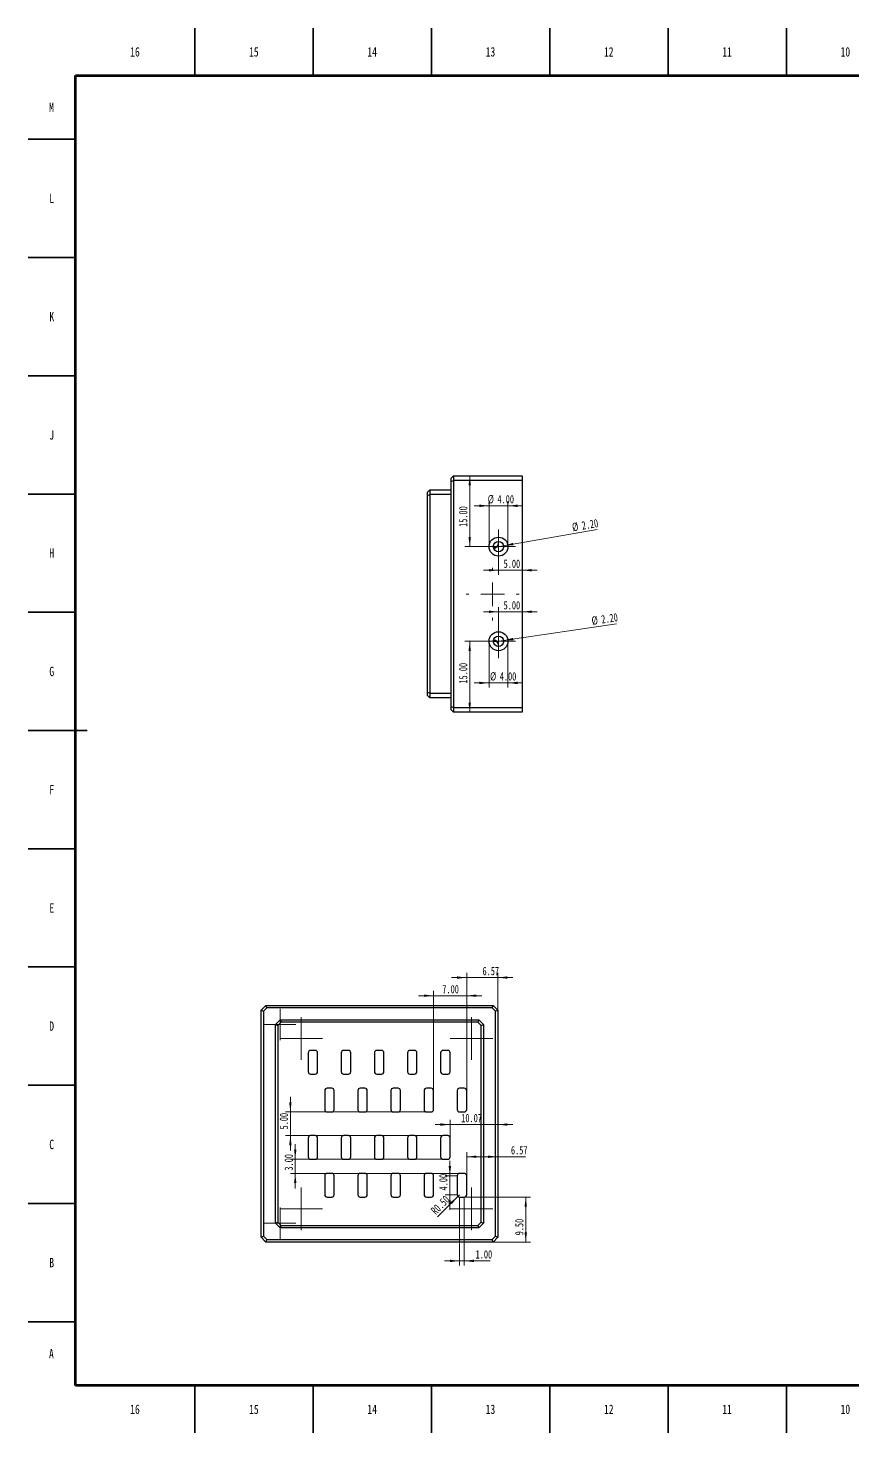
# Model space of a CAD drawing. Header units: millimetres. Extents: x 0 to 841, y 0 to 594.
# Drawn here: x 0 to 349, y 0 to 594 of the extents above; entities that cross this region are included whole.
import ezdxf

# ---------------------------------------------------------------- set-up
doc = ezdxf.new("R2010")
doc.units = ezdxf.units.MM
doc.styles.add('SLDTEXTSTYLE0', font='TXT', dxfattribs={"width": 0.75})
doc.styles.add('SLDTEXTSTYLE1', font='TXT', dxfattribs={"width": 0.7})
doc.dimstyles.new('SLDDIMSTYLE0', dxfattribs={"dimtxt": 3.5, "dimasz": 4.08, "dimexe": 0, "dimexo": 0.0625, "dimgap": 0.875, "dimtad": 2, "dimlfac": 0.5, "dimrnd": 1e-09, "dimzin": 4, "dimdsep": 46, "dimtxsty": 'SLDTEXTSTYLE1', "dimsah": 1, "dimcen": 0.09, "dimadec": 0, "dimazin": 1, "dimtfac": 1, "dimtmove": 0, "dimatfit": 0, "dimfxl": 0, "dimfrac": 2, "dimtolj": 1, "dimtzin": 12, "dimarcsym": 0})
doc.dimstyles.new('SLDDIMSTYLE2', dxfattribs={"dimtxt": 3.5, "dimasz": 4.08, "dimexe": 0, "dimexo": 0.0625, "dimgap": 0.875, "dimtad": 2, "dimlfac": 0.5, "dimrnd": 1e-09, "dimzin": 12, "dimdsep": 46, "dimtxsty": 'SLDTEXTSTYLE1', "dimsah": 1, "dimcen": 0.09, "dimadec": 0, "dimazin": 3, "dimtfac": 1, "dimtmove": 0, "dimatfit": 0, "dimfxl": 0, "dimfrac": 2, "dimtolj": 1, "dimtzin": 12, "dimarcsym": 0})
doc.dimstyles.new('SLDDIMSTYLE3', dxfattribs={"dimtxt": 3.5, "dimasz": 4.08, "dimexe": 0, "dimexo": 0.0625, "dimgap": 0.875, "dimtad": 2, "dimlfac": 0.5, "dimrnd": 1e-09, "dimzin": 4, "dimdsep": 46, "dimtxsty": 'SLDTEXTSTYLE1', "dimblk1": 'NONE', "dimsah": 1, "dimcen": 0, "dimadec": 0, "dimazin": 1, "dimtfac": 1, "dimtmove": 0, "dimatfit": 3, "dimldrblk": 'NONE', "dimfxl": 0, "dimfrac": 2, "dimtolj": 1, "dimtzin": 12, "dimarcsym": 0})
doc.dimstyles.new('SLDDIMSTYLE4', dxfattribs={"dimtxt": 3.5, "dimasz": 4.08, "dimexe": 0, "dimexo": 0.0625, "dimgap": 0.875, "dimtad": 2, "dimlfac": 0.5, "dimrnd": 1e-09, "dimzin": 4, "dimdsep": 46, "dimtxsty": 'SLDTEXTSTYLE1', "dimsah": 1, "dimcen": 0.09, "dimadec": 0, "dimazin": 1, "dimtfac": 1, "dimtofl": 0, "dimtmove": 0, "dimatfit": 3, "dimfxl": 0, "dimfrac": 2, "dimtolj": 1, "dimtzin": 12, "dimarcsym": 0})
doc.dimstyles.new('SLDDIMSTYLE7', dxfattribs={"dimtxt": 3.5, "dimasz": 4.08, "dimexe": 0, "dimexo": 0.0625, "dimgap": 0.875, "dimtad": 2, "dimlfac": 0.5, "dimrnd": 1e-09, "dimzin": 12, "dimdsep": 46, "dimtxsty": 'SLDTEXTSTYLE1', "dimsah": 1, "dimcen": 0.09, "dimadec": 0, "dimazin": 3, "dimtfac": 1, "dimtofl": 0, "dimtmove": 0, "dimatfit": 3, "dimfxl": 0, "dimfrac": 2, "dimtolj": 1, "dimtzin": 12, "dimarcsym": 0})
doc.dimstyles.new('SLDDIMSTYLE8', dxfattribs={"dimtxt": 3.5, "dimasz": 4.08, "dimexe": 0, "dimexo": 0.0625, "dimgap": 0.875, "dimtad": 2, "dimlfac": 0.5, "dimrnd": 1e-09, "dimzin": 0, "dimdsep": 46, "dimtxsty": 'SLDTEXTSTYLE1', "dimsah": 1, "dimcen": 0, "dimadec": 0, "dimazin": 0, "dimtfac": 1, "dimtofl": 0, "dimtmove": 0, "dimatfit": 3, "dimfxl": 0, "dimfrac": 2, "dimtolj": 1, "dimtzin": 12, "dimarcsym": 0})

# ---------------------------------------------------------------- blocks, each defined once
blk = doc.blocks.new('_D_22')
at = {"color": 7, "linetype": 'Continuous', "lineweight": 0}
for q in [(240.52, 381.93), (196.65, 374.38)]:
    blk.add_line((200.99, 375.12), q, dxfattribs=at)
at = {"color": 7, "linetype": 'Continuous', "lineweight": 18}
blk.add_solid([(200.99, 375.12), (205.1, 375.32), (204.93, 376.32)], dxfattribs=at)
at = {"color": 7, "linetype": 'Continuous', "lineweight": 18, "char_height": 3.5, "attachment_point": 1, "rotation": 9.77267, "style": 'SLDTEXTSTYLE1'}
for s, insert in [('2.20', (233.71, 385.33)), ('%%c', (229.65, 384.65))]:
    blk.add_mtext(s, dxfattribs=dict(at, insert=insert))
blk = doc.blocks.new('_None')
blk = doc.blocks.new('_D_23')
at = {"color": 7, "linetype": 'Continuous', "lineweight": 0}
for q in [(248.75, 342.11), (196.65, 334.43)]:
    blk.add_line((201, 335.07), q, dxfattribs=at)
at = {"color": 7, "linetype": 'Continuous', "lineweight": 18}
blk.add_solid([(201, 335.07), (205.11, 335.16), (204.96, 336.17)], dxfattribs=at)
at = {"color": 7, "linetype": 'Continuous', "lineweight": 18, "char_height": 3.5, "attachment_point": 1, "rotation": 8.3807, "style": 'SLDTEXTSTYLE1'}
for s, insert in [('%%c', (237.94, 345.08)), ('2.20', (242.02, 345.67))]:
    blk.add_mtext(s, dxfattribs=dict(at, insert=insert))
blk = doc.blocks.new('_D_24')
at = {"color": 7, "linetype": 'Continuous', "lineweight": 0}
for p, q in [((194.82, 374.75), (194.82, 394.02)), ((202.82, 374.75), (202.82, 394.02)), ((194.82, 392.02), (188.47, 392.02)), ((194.82, 392.02), (202.82, 392.02)), ((202.82, 392.02), (209.17, 392.02))]:
    blk.add_line(p, q, dxfattribs=at)
at = {"color": 7, "linetype": 'Continuous', "lineweight": 18}
for points in [[(194.82, 392.02), (190.74, 392.53), (190.74, 391.51)], [(202.82, 392.02), (206.9, 391.51), (206.9, 392.53)]]:
    blk.add_solid(points, dxfattribs=at)
at = {"color": 7, "linetype": 'Continuous', "lineweight": 18, "char_height": 3.5, "attachment_point": 1, "style": 'SLDTEXTSTYLE1'}
for s, insert in [('%%c', (194.27, 396.55)), ('4.00', (198.38, 396.53))]:
    blk.add_mtext(s, dxfattribs=dict(at, insert=insert))
blk = doc.blocks.new('_D_25')
at = {"color": 7, "linetype": 'Continuous', "lineweight": 0}
for p, q in [((194.82, 334.75), (194.82, 315.12)), ((202.82, 334.75), (202.82, 315.12)), ((194.82, 317.12), (188.47, 317.12)), ((194.82, 317.12), (202.82, 317.12)), ((202.82, 317.12), (209.17, 317.12))]:
    blk.add_line(p, q, dxfattribs=at)
at = {"color": 7, "linetype": 'Continuous', "lineweight": 18}
for points in [[(194.82, 317.12), (190.74, 317.63), (190.74, 316.62)], [(202.82, 317.12), (206.9, 316.62), (206.9, 317.63)]]:
    blk.add_solid(points, dxfattribs=at)
at = {"color": 7, "linetype": 'Continuous', "lineweight": 18, "char_height": 3.5, "attachment_point": 1, "style": 'SLDTEXTSTYLE1'}
for s, insert in [('%%c', (195.25, 321.65)), ('4.00', (199.36, 321.64))]:
    blk.add_mtext(s, dxfattribs=dict(at, insert=insert))
blk = doc.blocks.new('_D_26')
at = {"color": 7, "linetype": 'Continuous', "lineweight": 0}
for p, q in [((198.82, 347.2), (192.47, 347.2)), ((198.82, 341.95), (198.82, 349.2)), ((198.82, 347.2), (208.82, 347.2)), ((208.82, 347.2), (215.17, 347.2))]:
    blk.add_line(p, q, dxfattribs=at)
at = {"color": 7, "linetype": 'Continuous', "lineweight": 18}
for points in [[(198.82, 347.2), (194.74, 347.71), (194.74, 346.69)], [(208.82, 347.2), (212.9, 346.69), (212.9, 347.71)]]:
    blk.add_solid(points, dxfattribs=at)
at = {"color": 7, "linetype": 'Continuous', "lineweight": 18, "insert": (200.98, 351.71), "char_height": 3.5, "attachment_point": 1, "style": 'SLDTEXTSTYLE1'}
blk.add_mtext('5.00', dxfattribs=at)
blk = doc.blocks.new('_D_27')
at = {"color": 7, "linetype": 'Continuous', "lineweight": 0}
for p, q in [((198.82, 364.76), (192.47, 364.76)), ((198.82, 367.55), (198.82, 362.76)), ((198.82, 364.76), (208.82, 364.76)), ((208.82, 364.76), (215.17, 364.76))]:
    blk.add_line(p, q, dxfattribs=at)
at = {"color": 7, "linetype": 'Continuous', "lineweight": 18}
for points in [[(198.82, 364.76), (194.74, 365.27), (194.74, 364.25)], [(208.82, 364.76), (212.9, 364.25), (212.9, 365.27)]]:
    blk.add_solid(points, dxfattribs=at)
at = {"color": 7, "linetype": 'Continuous', "lineweight": 18, "insert": (200.98, 369.27), "char_height": 3.5, "attachment_point": 1, "style": 'SLDTEXTSTYLE1'}
blk.add_mtext('5.00', dxfattribs=at)
blk = doc.blocks.new('_D_28')
at = {"color": 7, "linetype": 'Continuous', "lineweight": 0}
for p, q in [((191.62, 334.75), (184.65, 334.75)), ((186.65, 334.75), (186.65, 304.75))]:
    blk.add_line(p, q, dxfattribs=at)
at = {"color": 7, "linetype": 'Continuous', "lineweight": 18}
for points in [[(186.65, 334.75), (186.14, 330.67), (187.16, 330.67)], [(186.65, 304.75), (187.16, 308.83), (186.14, 308.83)]]:
    blk.add_solid(points, dxfattribs=at)
at = {"color": 7, "linetype": 'Continuous', "lineweight": 18, "insert": (182.14, 316.83), "char_height": 3.5, "attachment_point": 1, "rotation": 90, "style": 'SLDTEXTSTYLE1'}
blk.add_mtext('15.00', dxfattribs=at)
blk = doc.blocks.new('_D_29')
at = {"color": 7, "linetype": 'Continuous', "lineweight": 0}
for p, q in [((186.65, 374.75), (186.65, 404.75)), ((191.62, 374.75), (184.65, 374.75))]:
    blk.add_line(p, q, dxfattribs=at)
at = {"color": 7, "linetype": 'Continuous', "lineweight": 18}
for points in [[(186.65, 404.75), (186.14, 400.67), (187.16, 400.67)], [(186.65, 374.75), (187.16, 378.83), (186.14, 378.83)]]:
    blk.add_solid(points, dxfattribs=at)
at = {"color": 7, "linetype": 'Continuous', "lineweight": 18, "insert": (182.14, 383.07), "char_height": 3.5, "attachment_point": 1, "rotation": 90, "style": 'SLDTEXTSTYLE1'}
blk.add_mtext('15.00', dxfattribs=at)
blk = doc.blocks.new('SW_CENTERMARKSYMBOL_6')
at = {"color": 0, "linetype": 'Continuous', "lineweight": 18}
for p, q in [((0, 5), (0, 7.2)), ((-5, 0), (-7.2, 0)), ((0, 0), (-5, 0)), ((0, 0), (0, 5)), ((0, 0), (0, -5)), ((0, 0), (5, 0)), ((5, 0), (7.2, 0)), ((0, -5), (0, -7.2))]:
    blk.add_line(p, q, dxfattribs=at)
blk = doc.blocks.new('SW_CENTERMARKSYMBOL_7')
at = {"color": 0, "linetype": 'Continuous', "lineweight": 18}
for p, q in [((0, 5), (0, 7.2)), ((-5, 0), (-7.2, 0)), ((0, 0), (-5, 0)), ((0, 0), (0, 5)), ((0, 0), (0, -5)), ((0, 0), (5, 0)), ((5, 0), (7.2, 0)), ((0, -5), (0, -7.2))]:
    blk.add_line(p, q, dxfattribs=at)
blk = doc.blocks.new('SW_CENTERMARKSYMBOL_8')
at = {"color": 0, "linetype": 'Continuous', "lineweight": 18}
for p, q in [((0, 10), (0, 11.2)), ((-10, 0), (-11.2, 0)), ((0, 0), (-5, 0)), ((0, 0), (0, 5)), ((0, 0), (0, -5)), ((0, 0), (5, 0)), ((10, 0), (11.2, 0)), ((0, -10), (0, -11.2))]:
    blk.add_line(p, q, dxfattribs=at)
blk = doc.blocks.new('_D_58')
at = {"color": 7, "linetype": 'Continuous', "lineweight": 0}
for p, q in [((185.37, 192.53), (179.02, 192.53)), ((185.37, 144.72), (185.37, 194.53)), ((185.37, 192.53), (198.51, 192.53)), ((198.51, 178.72), (198.51, 194.53)), ((198.51, 192.53), (204.86, 192.53))]:
    blk.add_line(p, q, dxfattribs=at)
at = {"color": 7, "linetype": 'Continuous', "lineweight": 18}
for points in [[(185.37, 192.53), (181.29, 193.04), (181.29, 192.02)], [(198.51, 192.53), (202.59, 192.02), (202.59, 193.04)]]:
    blk.add_solid(points, dxfattribs=at)
at = {"color": 7, "linetype": 'Continuous', "lineweight": 18, "insert": (192.06, 197.04), "char_height": 3.5, "attachment_point": 1, "style": 'SLDTEXTSTYLE1'}
blk.add_mtext('6.57', dxfattribs=at)
blk = doc.blocks.new('_D_59')
at = {"color": 7, "linetype": 'Continuous', "lineweight": 0}
for p, q in [((171.37, 184.86), (165.02, 184.86)), ((171.37, 144.72), (171.37, 186.86)), ((185.37, 184.86), (171.37, 184.86)), ((185.37, 144.72), (185.37, 186.86)), ((185.37, 184.86), (191.72, 184.86))]:
    blk.add_line(p, q, dxfattribs=at)
at = {"color": 7, "linetype": 'Continuous', "lineweight": 18}
for points in [[(171.37, 184.86), (167.29, 185.37), (167.29, 184.36)], [(185.37, 184.86), (189.45, 184.36), (189.45, 185.37)]]:
    blk.add_solid(points, dxfattribs=at)
at = {"color": 7, "linetype": 'Continuous', "lineweight": 18, "insert": (175.07, 189.38), "char_height": 3.5, "attachment_point": 1, "style": 'SLDTEXTSTYLE1'}
blk.add_mtext('7.00', dxfattribs=at)
blk = doc.blocks.new('_D_60')
at = {"color": 7, "linetype": 'Continuous', "lineweight": 0}
for p, q in [((184.37, 99.72), (212.34, 99.72)), ((210.34, 99.72), (210.34, 80.72)), ((196.51, 80.72), (212.34, 80.72))]:
    blk.add_line(p, q, dxfattribs=at)
at = {"color": 7, "linetype": 'Continuous', "lineweight": 18}
for points in [[(210.34, 99.72), (209.83, 95.64), (210.84, 95.64)], [(210.34, 80.72), (210.84, 84.8), (209.83, 84.8)]]:
    blk.add_solid(points, dxfattribs=at)
at = {"color": 7, "linetype": 'Continuous', "lineweight": 18, "insert": (205.83, 83.53), "char_height": 3.5, "attachment_point": 1, "rotation": 90, "style": 'SLDTEXTSTYLE1'}
blk.add_mtext('9.50', dxfattribs=at)
blk = doc.blocks.new('_D_61')
at = {"color": 7, "linetype": 'Continuous', "lineweight": 0}
for p, q in [((185.37, 108.72), (185.37, 118.77)), ((185.37, 116.77), (198.51, 116.77)), ((198.51, 116.77), (210.21, 116.77))]:
    blk.add_line(p, q, dxfattribs=at)
at = {"color": 7, "linetype": 'Continuous', "lineweight": 18}
for points in [[(185.37, 116.77), (189.45, 116.27), (189.45, 117.28)], [(198.51, 116.77), (194.43, 117.28), (194.43, 116.27)]]:
    blk.add_solid(points, dxfattribs=at)
at = {"color": 7, "linetype": 'Continuous', "lineweight": 18, "insert": (204.08, 121.29), "char_height": 3.5, "attachment_point": 1, "style": 'SLDTEXTSTYLE1'}
blk.add_mtext('6.57', dxfattribs=at)
blk = doc.blocks.new('_D_62')
at = {"color": 7, "linetype": 'Continuous', "lineweight": 0}
for q in [(173.01, 91.36), (182.37, 100.72)]:
    blk.add_line((181.66, 100.01), q, dxfattribs=at)
at = {"color": 7, "linetype": 'Continuous', "lineweight": 18}
blk.add_solid([(181.66, 100.01), (178.42, 97.48), (179.14, 96.77)], dxfattribs=at)
at = {"color": 7, "linetype": 'Continuous', "lineweight": 18, "insert": (169.86, 94.52), "char_height": 3.5, "attachment_point": 1, "rotation": 45, "style": 'SLDTEXTSTYLE1'}
blk.add_mtext('R0.50', dxfattribs=at)
blk = doc.blocks.new('_D_63')
at = {"color": 7, "linetype": 'Continuous', "lineweight": 0}
for p, q in [((178.26, 108.72), (178.26, 115.07)), ((181.37, 108.72), (176.26, 108.72)), ((178.26, 108.72), (178.26, 100.72)), ((181.37, 100.72), (176.26, 100.72)), ((178.26, 100.72), (178.26, 94.37))]:
    blk.add_line(p, q, dxfattribs=at)
at = {"color": 7, "linetype": 'Continuous', "lineweight": 18}
for points in [[(178.26, 108.72), (178.77, 112.8), (177.75, 112.8)], [(178.26, 100.72), (177.75, 96.64), (178.77, 96.64)]]:
    blk.add_solid(points, dxfattribs=at)
at = {"color": 7, "linetype": 'Continuous', "lineweight": 18, "insert": (173.75, 102.52), "char_height": 3.5, "attachment_point": 1, "rotation": 90, "style": 'SLDTEXTSTYLE1'}
blk.add_mtext('4.00', dxfattribs=at)
blk = doc.blocks.new('_D_64')
at = {"color": 7, "linetype": 'Continuous', "lineweight": 0}
for p, q in [((182.37, 99.72), (182.37, 70.73)), ((184.37, 99.72), (184.37, 70.73)), ((182.37, 72.73), (176.02, 72.73)), ((182.37, 72.73), (184.37, 72.73)), ((184.37, 72.73), (195.29, 72.73))]:
    blk.add_line(p, q, dxfattribs=at)
at = {"color": 7, "linetype": 'Continuous', "lineweight": 18}
for points in [[(182.37, 72.73), (178.29, 73.24), (178.29, 72.22)], [(184.37, 72.73), (188.45, 72.22), (188.45, 73.24)]]:
    blk.add_solid(points, dxfattribs=at)
at = {"color": 7, "linetype": 'Continuous', "lineweight": 18, "insert": (189.15, 77.24), "char_height": 3.5, "attachment_point": 1, "style": 'SLDTEXTSTYLE1'}
blk.add_mtext('1.00', dxfattribs=at)
blk = doc.blocks.new('_D_65')
at = {"color": 7, "linetype": 'Continuous', "lineweight": 0}
for p, q in [((112.9, 115.72), (112.9, 122.07)), ((175.37, 115.72), (110.9, 115.72)), ((112.9, 109.72), (112.9, 115.72)), ((184.37, 109.72), (110.9, 109.72)), ((112.9, 109.72), (112.9, 103.37))]:
    blk.add_line(p, q, dxfattribs=at)
at = {"color": 7, "linetype": 'Continuous', "lineweight": 18}
for points in [[(112.9, 115.72), (113.41, 119.8), (112.39, 119.8)], [(112.9, 109.72), (112.39, 105.64), (113.41, 105.64)]]:
    blk.add_solid(points, dxfattribs=at)
at = {"color": 7, "linetype": 'Continuous', "lineweight": 18, "insert": (108.39, 110.91), "char_height": 3.5, "attachment_point": 1, "rotation": 90, "style": 'SLDTEXTSTYLE1'}
blk.add_mtext('3.00', dxfattribs=at)
blk = doc.blocks.new('_D_66')
at = {"color": 7, "linetype": 'Continuous', "lineweight": 0}
for p, q in [((110.85, 135.72), (110.85, 142.07)), ((168.37, 135.72), (108.85, 135.72)), ((110.85, 125.72), (110.85, 135.72)), ((175.37, 125.72), (108.85, 125.72)), ((110.85, 125.72), (110.85, 119.37))]:
    blk.add_line(p, q, dxfattribs=at)
at = {"color": 7, "linetype": 'Continuous', "lineweight": 18}
for points in [[(110.85, 135.72), (111.36, 139.8), (110.34, 139.8)], [(110.85, 125.72), (110.34, 121.64), (111.36, 121.64)]]:
    blk.add_solid(points, dxfattribs=at)
at = {"color": 7, "linetype": 'Continuous', "lineweight": 18, "insert": (106.34, 128.31), "char_height": 3.5, "attachment_point": 1, "rotation": 90, "style": 'SLDTEXTSTYLE1'}
blk.add_mtext('5.00', dxfattribs=at)
blk = doc.blocks.new('_D_67')
at = {"color": 7, "linetype": 'Continuous', "lineweight": 0}
for p, q in [((178.37, 124.72), (178.37, 132.38)), ((178.37, 130.38), (172.02, 130.38)), ((178.37, 130.38), (198.51, 130.38)), ((198.51, 130.38), (204.86, 130.38))]:
    blk.add_line(p, q, dxfattribs=at)
at = {"color": 7, "linetype": 'Continuous', "lineweight": 18}
for points in [[(178.37, 130.38), (174.29, 130.89), (174.29, 129.87)], [(198.51, 130.38), (202.59, 129.87), (202.59, 130.89)]]:
    blk.add_solid(points, dxfattribs=at)
at = {"color": 7, "linetype": 'Continuous', "lineweight": 18, "insert": (183.06, 134.89), "char_height": 3.5, "attachment_point": 1, "style": 'SLDTEXTSTYLE1'}
blk.add_mtext('10.07', dxfattribs=at)
blk = doc.blocks.new('SW_CENTERMARKSYMBOL_12')
at = {"color": 0, "linetype": 'Continuous', "lineweight": 18}
for p, q in [((0, 5), (0, 9)), ((-5, 0), (-9, 0)), ((0, 0), (-5, 0)), ((0, 0), (0, 5)), ((0, 0), (0, -5)), ((0, 0), (5, 0)), ((5, 0), (9, 0)), ((0, -5), (0, -9))]:
    blk.add_line(p, q, dxfattribs=at)
blk = doc.blocks.new('SW_CENTERMARKSYMBOL_13')
at = {"color": 0, "linetype": 'Continuous', "lineweight": 18}
for p, q in [((0, 5), (0, 9)), ((-5, 0), (-9, 0)), ((0, 0), (-5, 0)), ((0, 0), (0, 5)), ((0, 0), (0, -5)), ((0, 0), (5, 0)), ((5, 0), (9, 0)), ((0, -5), (0, -9))]:
    blk.add_line(p, q, dxfattribs=at)
blk = doc.blocks.new('SW_CENTERMARKSYMBOL_14')
at = {"color": 0, "linetype": 'Continuous', "lineweight": 18}
for p, q in [((0, 5), (0, 9)), ((-5, 0), (-9, 0)), ((0, 0), (-5, 0)), ((0, 0), (0, 5)), ((0, 0), (0, -5)), ((0, 0), (5, 0)), ((5, 0), (9, 0)), ((0, -5), (0, -9))]:
    blk.add_line(p, q, dxfattribs=at)
blk = doc.blocks.new('SW_CENTERMARKSYMBOL_15')
at = {"color": 0, "linetype": 'Continuous', "lineweight": 18}
for p, q in [((0, 5), (0, 9)), ((-5, 0), (-9, 0)), ((0, 0), (-5, 0)), ((0, 0), (0, 5)), ((0, 0), (0, -5)), ((0, 0), (5, 0)), ((5, 0), (9, 0)), ((0, -5), (0, -9))]:
    blk.add_line(p, q, dxfattribs=at)
blk = doc.blocks.new('SW_CENTERMARKSYMBOL_16')
at = {"color": 0, "linetype": 'Continuous', "lineweight": 18}
for p, q in [((0, 5), (0, 6.6)), ((-5, 0), (-6.6, 0)), ((0, 0), (-5, 0)), ((0, 0), (0, 5)), ((0, 0), (0, -5)), ((0, 0), (5, 0)), ((5, 0), (6.6, 0)), ((0, -5), (0, -6.6))]:
    blk.add_line(p, q, dxfattribs=at)
blk = doc.blocks.new('SW_CENTERMARKSYMBOL_17')
at = {"color": 0, "linetype": 'Continuous', "lineweight": 18}
for p, q in [((0, 5), (0, 6.6)), ((-5, 0), (-6.6, 0)), ((0, 0), (-5, 0)), ((0, 0), (0, 5)), ((0, 0), (0, -5)), ((0, 0), (5, 0)), ((5, 0), (6.6, 0)), ((0, -5), (0, -6.6))]:
    blk.add_line(p, q, dxfattribs=at)

msp = doc.modelspace()

# ---------------------------------------------------------------- linework, layer by layer
at = {"color": 7, "linetype": 'Continuous', "lineweight": 35}
for p, q in [((70.5, 574), (70.5, 594)), ((120.5, 574), (120.5, 594)), ((170.5, 574), (170.5, 594)), ((220.5, 574), (220.5, 594)), ((270.5, 574), (270.5, 594)), ((320.5, 574), (320.5, 594)), ((20, 547), (0, 547)), ((20, 497), (0, 497)), ((20, 447), (0, 447)), ((20, 397), (0, 397)), ((20, 347), (0, 347)), ((0, 297), (25, 297)), ((20, 297), (0, 297)), ((20, 247), (0, 247)), ((20, 197), (0, 197)), ((20, 147), (0, 147)), ((20, 97), (0, 97)), ((20, 47), (0, 47)), ((70.5, 20), (70.5, 0)), ((120.5, 20), (120.5, 0)), ((170.5, 20), (170.5, 0)), ((220.5, 20), (220.5, 0)), ((270.5, 20), (270.5, 0)), ((320.5, 20), (320.5, 0))]:
    msp.add_line(p, q, dxfattribs=at)
at = {"color": 7, "linetype": 'Continuous', "lineweight": 70}
for p, q in [((20, 20), (20, 574)), ((20, 574), (821, 574)), ((821, 20), (20, 20))]:
    msp.add_line(p, q, dxfattribs=at)
at = {"color": 7, "linetype": 'Continuous', "lineweight": 25}
for p, q in [((178.822, 403.75), (179.822, 404.75)), ((179.822, 404.75), (179.822, 402.75)), ((179.822, 404.75), (208.822, 404.75)), ((208.822, 404.75), (208.822, 402.75)), ((169.822, 398.75), (168.822, 397.75)), ((169.822, 398.75), (169.822, 396.75)), ((169.822, 398.75), (178.822, 398.75)), ((178.822, 402.336), (178.822, 403.75)), ((178.822, 402.336), (179.822, 402.75)), ((178.822, 307.164), (178.822, 402.336)), ((179.822, 402.75), (179.822, 306.75)), ((208.822, 402.75), (179.822, 402.75)), ((208.822, 402.75), (208.822, 306.75)), ((168.822, 396.336), (168.822, 397.75)), ((168.822, 396.336), (169.822, 396.75)), ((168.822, 313.164), (168.822, 396.336)), ((169.822, 396.75), (169.822, 312.75)), ((178.822, 396.75), (169.822, 396.75)), ((168.822, 313.164), (169.822, 312.75)), ((168.822, 311.75), (168.822, 313.164)), ((168.822, 311.75), (169.822, 310.75)), ((169.822, 312.75), (169.822, 310.75)), ((169.822, 312.75), (178.822, 312.75)), ((178.822, 310.75), (169.822, 310.75)), ((178.822, 307.164), (179.822, 306.75)), ((178.822, 305.75), (178.822, 307.164)), ((179.822, 304.75), (178.822, 305.75)), ((179.822, 306.75), (208.822, 306.75)), ((179.822, 306.75), (179.822, 304.75)), ((208.822, 304.75), (179.822, 304.75)), ((208.822, 306.75), (208.822, 304.75)), ((98.515, 178.718), (100.515, 180.718)), ((98.515, 82.718), (98.515, 178.718)), ((98.515, 178.718), (99.515, 178.304)), ((100.929, 179.718), (99.515, 178.304)), ((99.515, 178.304), (99.515, 83.132)), ((100.929, 179.718), (100.515, 180.718)), ((100.515, 180.718), (196.515, 180.718)), ((196.1, 179.718), (100.929, 179.718)), ((196.1, 179.718), (196.515, 180.718)), ((197.515, 178.304), (196.1, 179.718)), ((196.515, 180.718), (198.515, 178.718)), ((197.515, 178.304), (198.515, 178.718)), ((197.515, 83.132), (197.515, 178.304)), ((198.515, 178.718), (198.515, 82.718)), ((104.515, 172.718), (106.515, 174.718)), ((104.515, 88.718), (104.515, 172.718)), ((104.515, 172.718), (105.515, 172.304)), ((106.929, 173.718), (105.515, 172.304)), ((105.515, 172.304), (105.515, 89.132)), ((106.515, 174.718), (106.929, 173.718)), ((106.515, 174.718), (190.515, 174.718)), ((190.1, 173.718), (106.929, 173.718)), ((190.515, 174.718), (190.1, 173.718)), ((191.515, 172.304), (190.1, 173.718)), ((190.515, 174.718), (192.515, 172.718)), ((191.515, 172.304), (192.515, 172.718)), ((191.515, 89.132), (191.515, 172.304)), ((192.515, 172.718), (192.515, 88.718)), ((118.368, 160.718), (118.368, 152.718)), ((121.368, 161.718), (119.368, 161.718)), ((122.368, 152.718), (122.368, 160.718)), ((132.368, 160.718), (132.368, 152.718)), ((135.368, 161.718), (133.368, 161.718)), ((136.368, 152.718), (136.368, 160.718)), ((146.368, 160.718), (146.368, 152.718)), ((149.368, 161.718), (147.368, 161.718)), ((150.368, 152.718), (150.368, 160.718)), ((160.368, 160.718), (160.368, 152.718)), ((163.368, 161.718), (161.368, 161.718)), ((164.368, 152.718), (164.368, 160.718)), ((174.368, 160.718), (174.368, 152.718)), ((177.368, 161.718), (175.368, 161.718)), ((178.368, 152.718), (178.368, 160.718)), ((119.368, 151.718), (121.368, 151.718)), ((133.368, 151.718), (135.368, 151.718)), ((147.368, 151.718), (149.368, 151.718)), ((161.368, 151.718), (163.368, 151.718)), ((175.368, 151.718), (177.368, 151.718)), ((125.368, 144.718), (125.368, 136.718)), ((128.368, 145.718), (126.368, 145.718)), ((129.368, 136.718), (129.368, 144.718)), ((139.368, 144.718), (139.368, 136.718)), ((142.368, 145.718), (140.368, 145.718)), ((143.368, 136.718), (143.368, 144.718)), ((153.368, 144.718), (153.368, 136.718)), ((156.368, 145.718), (154.368, 145.718)), ((157.368, 136.718), (157.368, 144.718)), ((167.368, 144.718), (167.368, 136.718)), ((170.368, 145.718), (168.368, 145.718)), ((171.368, 136.718), (171.368, 144.718)), ((181.368, 144.718), (181.368, 136.718)), ((184.368, 145.718), (182.368, 145.718)), ((185.368, 136.718), (185.368, 144.718)), ((126.368, 135.718), (128.368, 135.718)), ((140.368, 135.718), (142.368, 135.718)), ((154.368, 135.718), (156.368, 135.718)), ((168.368, 135.718), (170.368, 135.718)), ((182.368, 135.718), (184.368, 135.718)), ((121.368, 125.718), (119.368, 125.718)), ((135.368, 125.718), (133.368, 125.718)), ((149.368, 125.718), (147.368, 125.718)), ((163.368, 125.718), (161.368, 125.718)), ((177.368, 125.718), (175.368, 125.718)), ((118.368, 124.718), (118.368, 116.718)), ((122.368, 116.718), (122.368, 124.718)), ((132.368, 124.718), (132.368, 116.718)), ((136.368, 116.718), (136.368, 124.718)), ((146.368, 124.718), (146.368, 116.718)), ((150.368, 116.718), (150.368, 124.718)), ((160.368, 124.718), (160.368, 116.718)), ((164.368, 116.718), (164.368, 124.718)), ((174.368, 124.718), (174.368, 116.718)), ((178.368, 116.718), (178.368, 124.718)), ((119.368, 115.718), (121.368, 115.718)), ((133.368, 115.718), (135.368, 115.718)), ((147.368, 115.718), (149.368, 115.718)), ((161.368, 115.718), (163.368, 115.718)), ((175.368, 115.718), (177.368, 115.718)), ((125.368, 108.718), (125.368, 100.718)), ((128.368, 109.718), (126.368, 109.718)), ((129.368, 100.718), (129.368, 108.718)), ((139.368, 108.718), (139.368, 100.718)), ((142.368, 109.718), (140.368, 109.718)), ((143.368, 100.718), (143.368, 108.718)), ((153.368, 108.718), (153.368, 100.718)), ((156.368, 109.718), (154.368, 109.718)), ((157.368, 100.718), (157.368, 108.718)), ((167.368, 108.718), (167.368, 100.718)), ((170.368, 109.718), (168.368, 109.718)), ((171.368, 100.718), (171.368, 108.718)), ((181.368, 108.718), (181.368, 100.718)), ((184.368, 109.718), (182.368, 109.718)), ((185.368, 100.718), (185.368, 108.718)), ((126.368, 99.718), (128.368, 99.718)), ((140.368, 99.718), (142.368, 99.718)), ((154.368, 99.718), (156.368, 99.718)), ((168.368, 99.718), (170.368, 99.718)), ((182.368, 99.718), (184.368, 99.718)), ((104.515, 88.718), (105.515, 89.132)), ((105.515, 89.132), (106.929, 87.718)), ((190.1, 87.718), (191.515, 89.132)), ((191.515, 89.132), (192.515, 88.718)), ((106.515, 86.718), (104.515, 88.718)), ((106.929, 87.718), (106.515, 86.718)), ((190.515, 86.718), (106.515, 86.718)), ((106.929, 87.718), (190.1, 87.718)), ((190.1, 87.718), (190.515, 86.718)), ((192.515, 88.718), (190.515, 86.718)), ((98.515, 82.718), (99.515, 83.132)), ((100.515, 80.718), (98.515, 82.718)), ((99.515, 83.132), (100.929, 81.718)), ((100.515, 80.718), (100.929, 81.718)), ((196.515, 80.718), (100.515, 80.718)), ((100.929, 81.718), (196.1, 81.718)), ((196.1, 81.718), (197.515, 83.132)), ((196.515, 80.718), (196.1, 81.718)), ((198.515, 82.718), (196.515, 80.718)), ((197.515, 83.132), (198.515, 82.718))]:
    msp.add_line(p, q, dxfattribs=at)
at = {"color": 7, "linetype": 'Continuous', "lineweight": 25, "flags": 128}
for points in [[(198.776, 376.232), (198.725, 376.705), (198.658, 376.944)], [(198.719, 332.552), (198.725, 332.579), (198.776, 333.052)]]:
    msp.add_lwpolyline(points, dxfattribs=at)
at = {"color": 7, "linetype": 'Continuous', "lineweight": 25}
for centre, radius in [((198.822, 374.75), 4), ((198.822, 374.75), 2.2), ((198.822, 334.75), 4), ((198.822, 334.75), 2.2)]:
    msp.add_circle(centre, radius, dxfattribs=at)
for centre, radius, start, end in [((196.576, 376.232), 2.2, 274.291437, 0), ((196.576, 333.052), 2.2, 0, 87.296895), ((119.368, 160.718), 1, 90, 180), ((121.368, 160.718), 1, 0, 90), ((133.368, 160.718), 1, 90, 180), ((135.368, 160.718), 1, 0, 90), ((147.368, 160.718), 1, 90, 180), ((149.368, 160.718), 1, 0, 90), ((161.368, 160.718), 1, 90, 180), ((163.368, 160.718), 1, 0, 90), ((175.368, 160.718), 1, 90, 180), ((177.368, 160.718), 1, 0, 90), ((119.368, 152.718), 1, 180, 270), ((121.368, 152.718), 1, 270, 0), ((133.368, 152.718), 1, 180, 270), ((135.368, 152.718), 1, 270, 0), ((147.368, 152.718), 1, 180, 270), ((149.368, 152.718), 1, 270, 0), ((161.368, 152.718), 1, 180, 270), ((163.368, 152.718), 1, 270, 0), ((175.368, 152.718), 1, 180, 270), ((177.368, 152.718), 1, 270, 0), ((126.368, 144.718), 1, 90, 180), ((128.368, 144.718), 1, 0, 90), ((140.368, 144.718), 1, 90, 180), ((142.368, 144.718), 1, 0, 90), ((154.368, 144.718), 1, 90, 180), ((156.368, 144.718), 1, 0, 90), ((168.368, 144.718), 1, 90, 180), ((170.368, 144.718), 1, 0, 90), ((182.368, 144.718), 1, 90, 180), ((184.368, 144.718), 1, 0, 90), ((126.368, 136.718), 1, 180, 270), ((128.368, 136.718), 1, 270, 0), ((140.368, 136.718), 1, 180, 270), ((142.368, 136.718), 1, 270, 0), ((154.368, 136.718), 1, 180, 270), ((156.368, 136.718), 1, 270, 0), ((168.368, 136.718), 1, 180, 270), ((170.368, 136.718), 1, 270, 0), ((182.368, 136.718), 1, 180, 270), ((184.368, 136.718), 1, 270, 0), ((119.368, 124.718), 1, 90, 180), ((121.368, 124.718), 1, 0, 90), ((133.368, 124.718), 1, 90, 180), ((135.368, 124.718), 1, 0, 90), ((147.368, 124.718), 1, 90, 180), ((149.368, 124.718), 1, 0, 90), ((161.368, 124.718), 1, 90, 180), ((163.368, 124.718), 1, 0, 90), ((175.368, 124.718), 1, 90, 180), ((177.368, 124.718), 1, 0, 90), ((119.368, 116.718), 1, 180, 270), ((121.368, 116.718), 1, 270, 0), ((133.368, 116.718), 1, 180, 270), ((135.368, 116.718), 1, 270, 0), ((147.368, 116.718), 1, 180, 270), ((149.368, 116.718), 1, 270, 0), ((161.368, 116.718), 1, 180, 270), ((163.368, 116.718), 1, 270, 0), ((175.368, 116.718), 1, 180, 270), ((177.368, 116.718), 1, 270, 0), ((126.368, 108.718), 1, 90, 180), ((128.368, 108.718), 1, 0, 90), ((140.368, 108.718), 1, 90, 180), ((142.368, 108.718), 1, 0, 90), ((154.368, 108.718), 1, 90, 180), ((156.368, 108.718), 1, 0, 90), ((168.368, 108.718), 1, 90, 180), ((170.368, 108.718), 1, 0, 90), ((182.368, 108.718), 1, 90, 180), ((184.368, 108.718), 1, 0, 90), ((126.368, 100.718), 1, 180, 270), ((128.368, 100.718), 1, 270, 0), ((140.368, 100.718), 1, 180, 270), ((142.368, 100.718), 1, 270, 0), ((154.368, 100.718), 1, 180, 270), ((156.368, 100.718), 1, 270, 0), ((168.368, 100.718), 1, 180, 270), ((170.368, 100.718), 1, 270, 0), ((182.368, 100.718), 1, 180, 270), ((184.368, 100.718), 1, 270, 0)]:
    msp.add_arc(centre, radius, start, end, dxfattribs=at)

# ---------------------------------------------------------------- block references
at = {"color": 7, "linetype": 'Continuous', "lineweight": 0}
for name, p in [('SW_CENTERMARKSYMBOL_7', (198.822, 374.75)), ('SW_CENTERMARKSYMBOL_8', (196.322, 354.642)), ('SW_CENTERMARKSYMBOL_6', (198.822, 334.75)), ('SW_CENTERMARKSYMBOL_17', (106.515, 172.718)), ('SW_CENTERMARKSYMBOL_13', (115.368, 166.718)), ('SW_CENTERMARKSYMBOL_12', (187.369, 166.718)), ('SW_CENTERMARKSYMBOL_14', (115.368, 94.718)), ('SW_CENTERMARKSYMBOL_15', (187.369, 94.718)), ('SW_CENTERMARKSYMBOL_16', (106.515, 88.718))]:
    msp.add_blockref(name, p, dxfattribs=at)

# ---------------------------------------------------------------- texts
at = {"color": 7, "linetype": 'Continuous', "lineweight": 0, "attachment_point": 2, "style": 'SLDTEXTSTYLE0'}
for s, insert, char_height in [('16', (45.17, 585.956), 3.9687), ('15', (95.42, 585.956), 3.9687), ('14', (145.42, 585.956), 3.9687), ('13', (195.42, 585.956), 3.9687), ('12', (245.42, 585.956), 3.9687), ('11', (295.42, 585.956), 3.9687), ('10', (345.42, 585.956), 3.9687), ('M', (9.862, 562.456), 3.969), ('L', (9.955, 523.956), 3.969), ('K', (9.989, 473.979), 3.969), ('J', (9.965, 423.956), 3.969), ('H', (9.99, 373.979), 3.969), ('G', (9.987, 323.956), 3.969), ('F', (9.958, 273.979), 3.969), ('E', (10.008, 223.956), 3.969), ('D', (9.953, 173.979), 3.969), ('C', (9.959, 123.956), 3.969), ('B', (9.971, 73.979), 3.969), ('A', (9.84, 35.479), 3.969), ('16', (45.17, 11.979), 3.9687), ('13', (195.42, 11.979), 3.9687), ('12', (245.42, 11.979), 3.9687), ('10', (345.42, 11.979), 3.9687), ('15', (95.42, 11.979), 3.9687), ('14', (145.42, 11.979), 3.9687), ('11', (295.42, 11.979), 3.9687)]:
    msp.add_mtext(s, dxfattribs=dict(at, insert=insert, char_height=char_height))

# ---------------------------------------------------------------- dimensions: what is measured, and where the dimension line sits
at = {"color": 7, "linetype": 'Continuous', "lineweight": 18}
for base, p1, p2, dimstyle, picture, middle in [((186.65, 404.75), (191.623, 374.75), (179.822, 404.75), 'SLDDIMSTYLE4', '_D_29', (186.65, 386.91)), ((186.65, 304.75), (191.623, 334.75), (179.822, 304.75), 'SLDDIMSTYLE4', '_D_28', (186.65, 320.663)), ((110.848, 135.718), (175.368, 125.718), (168.368, 135.718), 'SLDDIMSTYLE0', '_D_66', (110.848, 131.379)), ((112.899, 115.718), (184.368, 109.718), (175.368, 115.718), 'SLDDIMSTYLE0', '_D_65', (112.899, 113.983)), ((178.258, 100.718), (181.368, 108.718), (181.368, 100.718), 'SLDDIMSTYLE0', '_D_63', (178.258, 105.59)), ((210.337, 80.718), (184.368, 99.718), (196.515, 80.718), 'SLDDIMSTYLE0', '_D_60', (210.337, 86.601))]:
    dim = msp.add_linear_dim(base=base, p1=p1, p2=p2, angle=90, dimstyle=dimstyle, dxfattribs=at)
    dim.commit()
    dim.dimension.update_dxf_attribs({"geometry": picture, "text_midpoint": middle, "dimtype": 160})
for base, p1, p2, dimstyle, picture, middle in [((208.822, 364.762), (198.822, 367.55), (208.822, 404.75), 'SLDDIMSTYLE0', '_D_27', (204.046, 364.762)), ((208.822, 347.201), (198.822, 341.95), (208.822, 304.75), 'SLDDIMSTYLE0', '_D_26', (204.046, 347.201)), ((198.515, 192.531), (185.368, 144.718), (198.515, 178.718), 'SLDDIMSTYLE2', '_D_58', (195.121, 192.531)), ((171.368, 184.864), (185.368, 144.718), (171.368, 144.718), 'SLDDIMSTYLE0', '_D_59', (178.135, 184.864)), ((198.515, 130.379), (178.368, 124.718), (198.515, 82.718), 'SLDDIMSTYLE2', '_D_67', (186.897, 130.379)), ((198.515, 116.774), (185.368, 108.718), (198.515, 82.718), 'SLDDIMSTYLE7', '_D_61', (207.141, 116.774)), ((184.368, 72.73), (182.368, 99.718), (184.368, 99.718), 'SLDDIMSTYLE0', '_D_64', (192.221, 72.73))]:
    dim = msp.add_linear_dim(base=base, p1=p1, p2=p2, dimstyle=dimstyle, dxfattribs=at)
    dim.commit()
    dim.dimension.update_dxf_attribs({"geometry": picture, "text_midpoint": middle, "dimtype": 160})
for base, p1, p2, picture, middle in [((202.823, 392.021), (194.823, 374.75), (202.823, 374.75), '_D_24', (199.394, 392.021)), ((202.823, 317.125), (194.823, 334.75), (202.823, 334.75), '_D_25', (200.376, 317.125))]:
    dim = msp.add_linear_dim(base=base, p1=p1, p2=p2, text='%%c<>', dimstyle='SLDDIMSTYLE0', dxfattribs=at)
    dim.commit()
    dim.dimension.update_dxf_attribs({"geometry": picture, "text_midpoint": middle, "dimtype": 160})
for p1, p2, picture, middle in [((196.654, 374.377), (200.991, 375.123), '_D_22', (235.564, 381.078)), ((196.646, 334.429), (200.999, 335.071), '_D_23', (243.755, 341.37))]:
    dim = msp.add_diameter_dim_2p(p1=p1, p2=p2, dimstyle='SLDDIMSTYLE3', dxfattribs=at)
    dim.commit()
    dim.dimension.update_dxf_attribs({"geometry": picture, "text_midpoint": middle, "dimtype": 163})
dim = msp.add_radius_dim(center=(182.368, 100.718), mpoint=(181.661, 100.011), dimstyle='SLDDIMSTYLE8', dxfattribs=at)
dim.commit()
dim.dimension.update_dxf_attribs({"geometry": '_D_62', "text_midpoint": (175.559, 93.909), "dimtype": 164})

doc.saveas('drawing.dxf')
